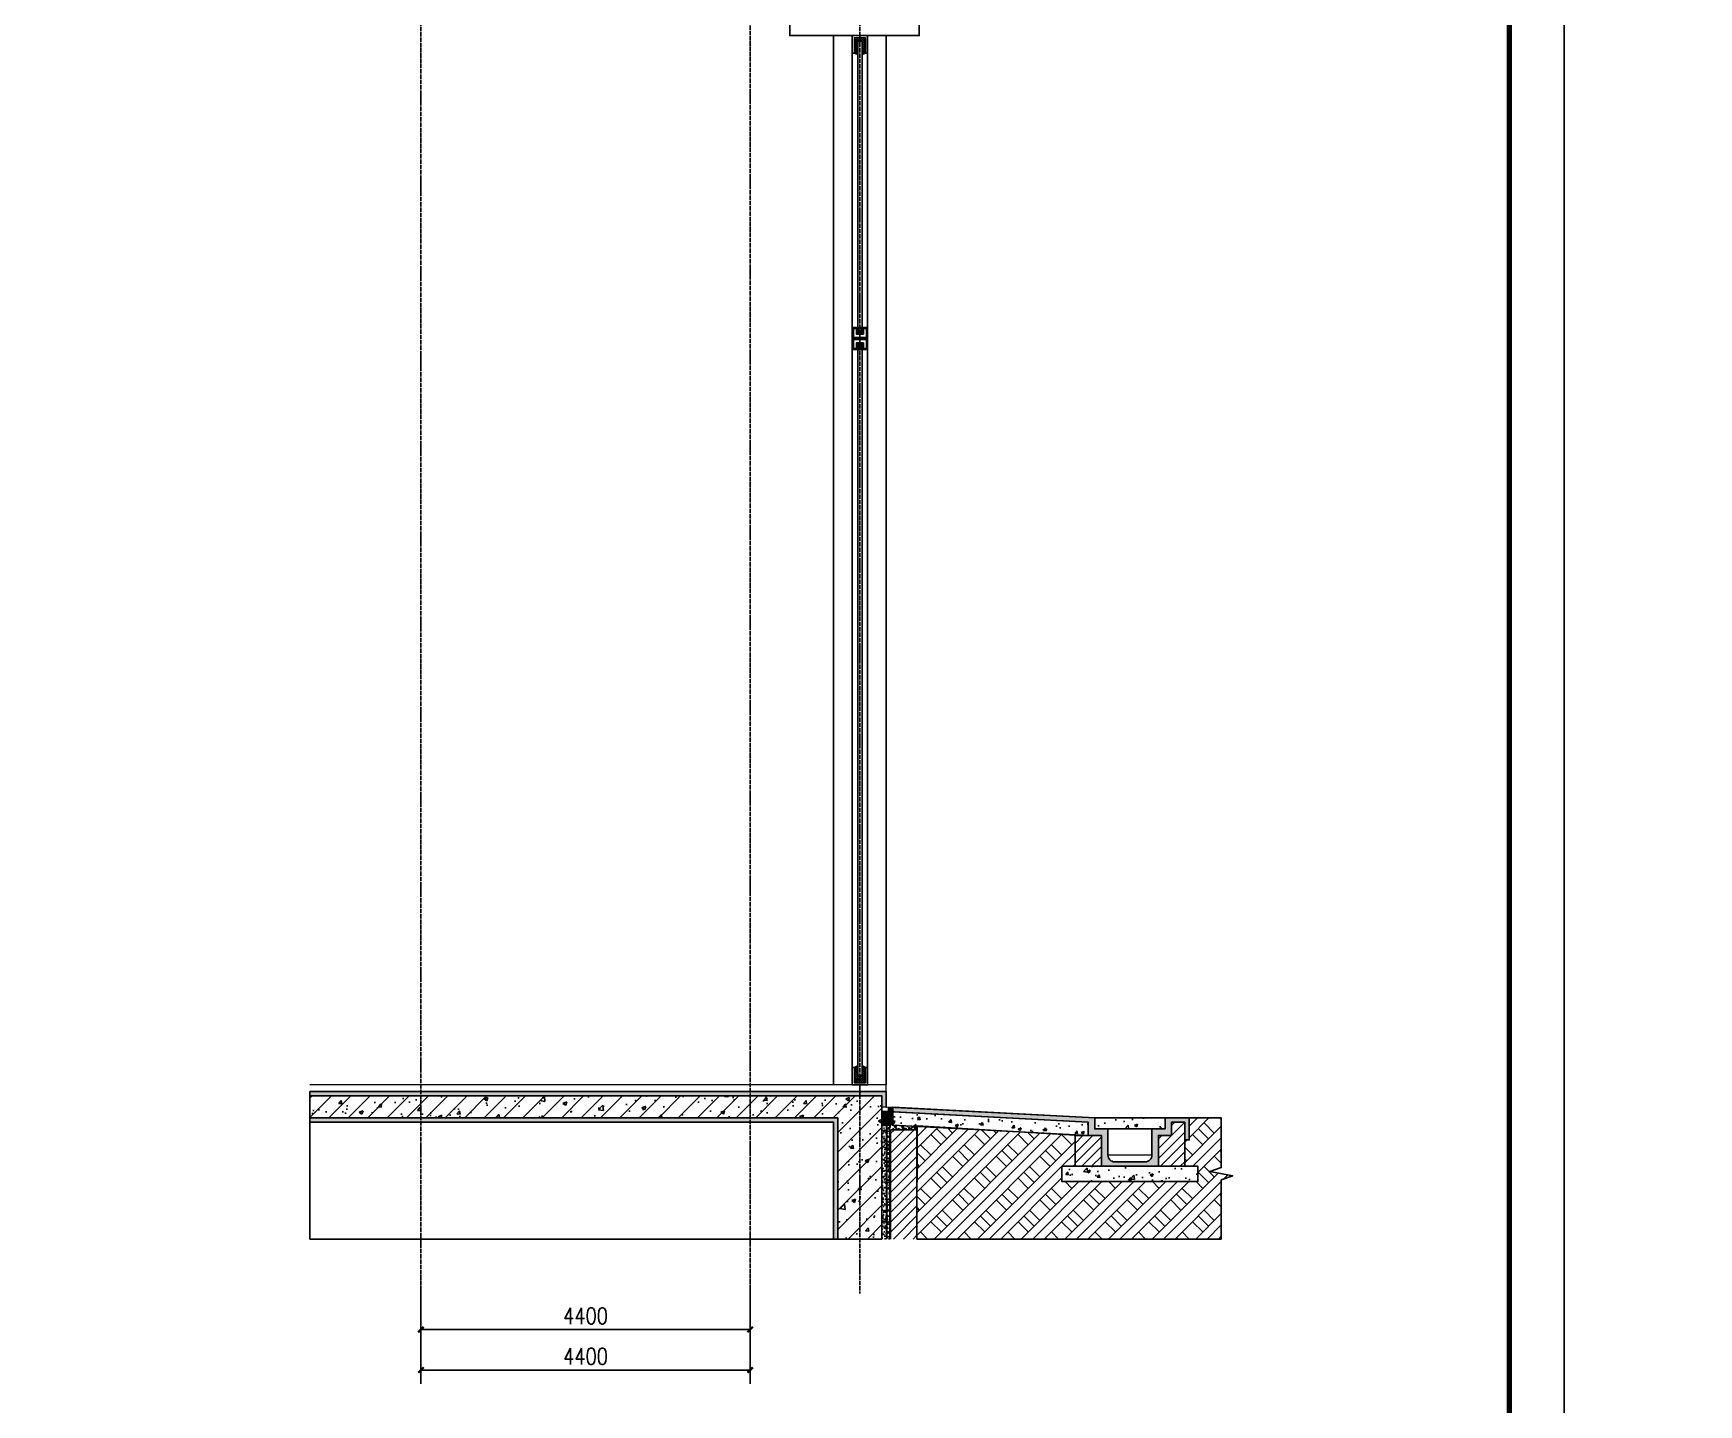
# Model space of a CAD drawing. Extents: x -737978 to 768813, y -372247 to 1140308.
# Drawn here: x -636432 to -628845, y -335367 to -329121 of the extents above; entities that cross this region are included whole.
import ezdxf

# ---------------------------------------------------------------- set-up
doc = ezdxf.new("R2010")
doc.units = 0
doc.header["$LTSCALE"] = 10
doc.header["$MEASUREMENT"] = 0
doc.linetypes.add('DOTE', pattern=[2.42, 2, -0.2, 0.02, -0.2])
doc.layers.get('0').update_dxf_attribs({"linetype": 'CONTINUOUS'})
doc.layers.get('Defpoints').update_dxf_attribs({"linetype": 'CONTINUOUS'})
for name, color, linetype in [('0-填充边线', 7, 'CONTINUOUS'), ('DOTE', 1, 'DOTE'), ('J-COLU-梁柱', 30, 'CONTINUOUS'), ('J-DOOR-窗', 126, 'CONTINUOUS'), ('J-SECT-剖面看线', 253, 'CONTINUOUS'), ('J-WALL-墙体', 9, 'CONTINUOUS'), ('PUB_DIM', 3, 'CONTINUOUS'), ('PUB_TITLE', 4, 'CONTINUOUS'), ('填充', 8, 'CONTINUOUS')]:
    doc.layers.add(name, color=color, linetype=linetype)
doc.layers.add('粉刷层', color=8, linetype='CONTINUOUS', lineweight=5)
doc.styles.add('_TCH_DIM_T3', font='SIMPLEX.shx', dxfattribs={"width": 0.8, "bigfont": 'GBCBIG.shx'})
doc.dimstyles.new('_TCH_ARCH&&25', dxfattribs={"dimtxt": 74.375, "dimasz": 25, "dimexe": 62.5, "dimexo": 75, "dimgap": 25, "dimtad": 1, "dimdec": 0, "dimzin": 0, "dimdsep": 46, "dimtxsty": '_TCH_DIM_T3', "dimblk": 'ARCHTICK', "dimcen": 0.09, "dimclrt": 7, "dimazin": 2, "dimtfac": 1, "dimtdec": 0, "dimtix": 1, "dimtmove": 2, "dimatfit": 3, "dimfxl": 1, "dimtolj": 1, "dimtzin": 0, "dimarcsym": 0})
pattern_1 = [(37.5, (-1552283.61, 158894.925), (-0.78741698, 24.0852971), [0, -19, 0, -21.25, 0, -20.3125]), (7.5, (-1552283.61, 158894.925), (22.1222088, 35.2768258), [0, -10.25, 0, -17.125, 0, -6.5625]), (327.5, (-1552298.985, 158894.925), (38.92677327, 0.07073817), [0, -6.25, 0, -22.5, 0, -29.375]), (317.5, (-1552298.985, 158894.925), (37.5765826, 10.9709446), [0, -3.125, 0, -14.75, 0, -16.875])]
pattern_2 = [(135, (-366204.751, -381904.6204), (4.49012806, 4.49012806), []), (45, (-366204.751, -381904.6204), (4.49012806, -4.49012806), [])]
pattern_3 = [(50, (-1062011.8, -303186.35), (143.452037, -12.550427), [15, -165]), (355, (-1062011.8, -303186.35), (-27.750267, 150.438427), [12, -132]), (100.4514, (-1061999.84, -303187.4), (115.701876, 137.88791), [12.74804, -140.22842]), (46.1842, (-1062011.8, -303146.35), (213.44821, -33.1038), [22.5, -247.5]), (96.6356, (-1061994, -303149.11), (186.93254, 194.82357), [19.12206, -210.3426]), (351.1842, (-1062011.8, -303146.35), (186.93239, 194.82372), [18, -198]), (21, (-1061991.8, -303156.35), (119.38141, -80.523778), [15, -165]), (326, (-1061991.8, -303156.35), (48.663066, 145.03001), [12, -132]), (71.4514, (-1061981.85, -303163.06), (168.044526, 64.5061), [12.74804, -140.22842]), (37.5, (-1062011.796, -303186.35), (2.431971, 66.578771), [0, -130.4, 0, -134, 0, -132.5]), (7.5, (-1062011.796, -303186.35), (52.613907, 78.882342), [0, -76.4, 0, -127.4, 0, -50.5]), (327.5, (-1062056.396, -303186.35), (106.764487, -4.5109743), [0, -50, 0, -156, 0, -207]), (317.5, (-1062076.4, -303186.35), (116.637234, 20.020996), [0, -65, 0, -103.6, 0, -147])]
pattern_4 = [(45, (-1062011.796, -303186.352), (-22.4506403, 22.4506403), [])]
pattern_5 = [(135, (-366204.7514, -381904.6204), (4.49012806, 4.49012806), []), (45, (-366204.7514, -381904.6204), (4.49012806, -4.49012806), [])]

# ---------------------------------------------------------------- blocks, each defined once
blk = doc.blocks.new('_ArchTick')
at = {"color": 0, "linetype": 'ByBlock', "const_width": 0.4}
blk.add_lwpolyline([(-0.5, -0.5), (0.5, 0.5)], dxfattribs=at)
blk = doc.blocks.new('*D63')
at = {"layer": 'Defpoints', "color": 0, "transparency": 16777216}
for p in [(-634666.4, -334762.4), (-633166.4, -334762.4), (-633166.4, -335024.9)]:
    blk.add_point(p, dxfattribs=at)
at = {"layer": 'PUB_DIM', "color": 0, "lineweight": -2, "transparency": 16777216}
for p, q in [((-634666.4, -334837.4), (-634666.4, -335087.4)), ((-633166.4, -334837.4), (-633166.4, -335087.4)), ((-634666.4, -335024.9), (-633166.4, -335024.9))]:
    blk.add_line(p, q, dxfattribs=at)
at = {"layer": 'PUB_DIM', "color": 0, "lineweight": -2, "transparency": 16777216, "xscale": 25, "yscale": 25, "zscale": 25, "rotation": 180}
blk.add_blockref('_ArchTick', (-634666.4, -335024.9), dxfattribs=at)
at = {"layer": 'PUB_DIM', "color": 0, "lineweight": -2, "transparency": 16777216, "xscale": 25, "yscale": 25, "zscale": 25}
blk.add_blockref('_ArchTick', (-633166.4, -335024.9), dxfattribs=at)
at = {"layer": 'PUB_DIM', "color": 7, "transparency": 16777216, "insert": (-633916.4, -334962.7), "char_height": 74.38, "attachment_point": 5, "style": '_TCH_DIM_T3'}
blk.add_mtext('\\A1;4400', dxfattribs=at)
blk = doc.blocks.new('*D64')
at = {"layer": 'Defpoints', "color": 0, "transparency": 16777216}
for p in [(-634666.4, -334946.7), (-633166.4, -334946.7), (-633166.4, -335209.2)]:
    blk.add_point(p, dxfattribs=at)
at = {"layer": 'PUB_DIM', "color": 0, "lineweight": -2, "transparency": 16777216}
for p, q in [((-634666.4, -335021.7), (-634666.4, -335271.7)), ((-633166.4, -335021.7), (-633166.4, -335271.7)), ((-634666.4, -335209.2), (-633166.4, -335209.2))]:
    blk.add_line(p, q, dxfattribs=at)
at = {"layer": 'PUB_DIM', "color": 0, "lineweight": -2, "transparency": 16777216, "xscale": 25, "yscale": 25, "zscale": 25, "rotation": 180}
blk.add_blockref('_ArchTick', (-634666.4, -335209.2), dxfattribs=at)
at = {"layer": 'PUB_DIM', "color": 0, "lineweight": -2, "transparency": 16777216, "xscale": 25, "yscale": 25, "zscale": 25}
blk.add_blockref('_ArchTick', (-633166.4, -335209.2), dxfattribs=at)
at = {"layer": 'PUB_DIM', "color": 7, "transparency": 16777216, "insert": (-633916.4, -335147), "char_height": 74.38, "attachment_point": 5, "style": '_TCH_DIM_T3'}
blk.add_mtext('\\A1;4400', dxfattribs=at)

msp = doc.modelspace()

# ---------------------------------------------------------------- hatches: boundary and pattern name
h = msp.add_hatch()
h.set_pattern_fill('ANSI37', color=256, scale=3)
h.set_pattern_definition([(45, (-644547.9426, -227165.0337), (-3.36759605, 3.36759605), []), (135, (-644547.9426, -227165.0337), (-3.36759605, -3.36759605), [])])
h.paths.add_polyline_path([(-632566.4, -334030.9), (-632516.4, -334032.7), (-632516.4, -334094.9), (-632566.4, -334093.2)])
h = msp.add_hatch()
h.set_pattern_fill('ANSI37', color=256)
h.set_pattern_definition([(45, (-644547.9426, -227165.0337), (-1.122532015, 1.122532015), []), (135, (-644547.9426, -227165.0337), (-1.122532015, -1.122532015), [])])
h.paths.add_polyline_path([(-632516.4, -334032.7), (-632536.3, -334032), (-632536.3, -334011.9), (-632516.4, -334012.6)])
at = {"layer": 'J-DOOR-窗'}
h = msp.add_hatch(dxfattribs=at)
h.set_pattern_fill('ANSI37', color=126, scale=4, style=0)
h.set_pattern_definition(pattern_2)
h.paths.add_polyline_path([(-632676.4, -329155.9), (-632656.4, -329155.9), (-632656.4, -329210.9), (-632656.4, -329217.9), (-632641.4, -329210.9), (-632641.4, -329140.9), (-632691.4, -329140.9), (-632691.4, -329210.9), (-632676.4, -329217.9), (-632676.4, -329210.9)])
h = msp.add_hatch(dxfattribs=at)
h.set_pattern_fill('ANSI37', color=126, scale=4, style=0)
h.set_pattern_definition(pattern_2)
h.paths.add_polyline_path([(-632676.4, -329155.9), (-632656.4, -329155.9), (-632656.4, -329210.9), (-632656.4, -329217.9), (-632641.4, -329210.9), (-632641.4, -329140.9), (-632691.4, -329140.9), (-632691.4, -329210.9), (-632676.4, -329217.9), (-632676.4, -329210.9)])
h = msp.add_hatch(dxfattribs=at)
h.set_pattern_fill('ANSI37', color=126, scale=4, style=0)
h.set_pattern_definition(pattern_2)
h.paths.add_polyline_path([(-632676.4, -329155.9), (-632656.4, -329155.9), (-632656.4, -329210.9), (-632656.4, -329217.9), (-632641.4, -329210.9), (-632641.4, -329140.9), (-632691.4, -329140.9), (-632691.4, -329210.9), (-632676.4, -329217.9), (-632676.4, -329210.9)])
h = msp.add_hatch(dxfattribs=at)
h.set_pattern_fill('ANSI37', color=126, scale=4, style=0)
h.set_pattern_definition(pattern_5)
h.paths.add_polyline_path([(-632676.4, -329155.9), (-632656.4, -329155.9), (-632656.4, -329210.9), (-632656.4, -329217.9), (-632641.4, -329210.9), (-632641.4, -329140.9), (-632691.4, -329140.9), (-632691.4, -329210.9), (-632676.4, -329217.9), (-632676.4, -329210.9)])
h = msp.add_hatch(dxfattribs=at)
h.set_pattern_fill('ANSI37', color=126, scale=4, style=0)
h.set_pattern_definition(pattern_5)
h.paths.add_polyline_path([(-632676.4, -329155.9), (-632656.4, -329155.9), (-632656.4, -329210.9), (-632656.4, -329217.9), (-632641.4, -329210.9), (-632641.4, -329140.9), (-632691.4, -329140.9), (-632691.4, -329210.9), (-632676.4, -329217.9), (-632676.4, -329210.9)])
h = msp.add_hatch(dxfattribs=at)
h.set_pattern_fill('ANSI37', color=126, scale=4, style=0)
h.set_pattern_definition(pattern_5)
h.paths.add_polyline_path([(-632676.4, -329155.9), (-632656.4, -329155.9), (-632656.4, -329210.9), (-632656.4, -329217.9), (-632641.4, -329210.9), (-632641.4, -329140.9), (-632691.4, -329140.9), (-632691.4, -329210.9), (-632676.4, -329217.9), (-632676.4, -329210.9)])
h = msp.add_hatch(dxfattribs=at)
h.set_pattern_fill('ANSI37', color=126, scale=4, style=0)
h.set_pattern_definition([(225, (-366204.751, -281137.158), (4.49012806, -4.49012806), []), (315, (-366204.751, -281137.158), (4.49012806, 4.49012806), [])])
h.paths.add_polyline_path([(-632676.4, -333885.9), (-632676.4, -333830.9), (-632676.4, -333823.9), (-632691.4, -333830.9), (-632691.4, -333900.9), (-632641.4, -333900.9), (-632641.4, -333830.9), (-632656.4, -333823.9), (-632656.4, -333830.9), (-632656.4, -333885.9)])
at = {"layer": '填充'}
h = msp.add_hatch(dxfattribs=at)
h.set_pattern_fill('砂灰土', color=256, scale=6.25, style=0)
h.set_pattern_definition(pattern_1)
h.paths.add_polyline_path([(-632566.4, -334010.9), (-632566.4, -333960.9), (-635172.2, -333960.9), (-635172.2, -333940.9), (-632546.4, -333940.9), (-632546.4, -334011.6)])
h = msp.add_hatch(dxfattribs=at)
h.set_pattern_fill('钢筋混凝土', color=256, scale=25, style=0)
h.set_pattern_definition([(45, (-1060411.796, -302330.723), (-44.194174, 44.194174), []), (50, (-1060411.8, -302330.72), (179.315046, -15.688034), [18.75, -206.25]), (355, (-1060411.8, -302330.72), (-34.68783, 188.04803), [15, -165]), (100.4514, (-1060396.85, -302332.03), (144.627345, 172.359886), [15.93505, -175.28553]), (46.1842, (-1060411.8, -302280.72), (266.81026, -41.37975), [28.125, -309.375]), (96.6356, (-1060389.56, -302284.17), (233.66568, 243.52947), [23.90257, -262.92825]), (351.1842, (-1060411.8, -302280.72), (233.66549, 243.52965), [22.5, -247.5]), (21, (-1060386.8, -302293.22), (149.226763, -100.654723), [18.75, -206.25]), (326, (-1060386.8, -302293.22), (60.82883, 181.28751), [15, -165]), (71.4514, (-1060374.36, -302301.61), (210.05566, 80.632624), [15.93505, -175.28553]), (37.5, (-1060411.796, -302330.723), (3.039964, 83.223463), [0, -163, 0, -167.5, 0, -165.625]), (7.5, (-1060411.8, -302330.72), (65.767384, 98.602928), [0, -95.5, 0, -159.25, 0, -63.125]), (327.5, (-1060467.546, -302330.723), (133.455609, -5.638718), [0, -62.5, 0, -195, 0, -258.75]), (317.5, (-1060492.55, -302330.72), (145.796542, 25.026246), [0, -81.25, 0, -129.5, 0, -183.75])])
h.paths.add_polyline_path([(-632566.4, -333960.9), (-635172.2, -333960.9), (-635172.2, -334060.9), (-632766.4, -334060.9), (-632766.4, -334612.6), (-632566.4, -334612.6)])
h = msp.add_hatch(dxfattribs=at)
h.set_pattern_fill('砂灰土', color=256, scale=6.25, style=0)
h.set_pattern_definition(pattern_1)
h.paths.add_polyline_path([(-632786.4, -334612.6), (-632786.4, -334080.9), (-635172.2, -334080.9), (-635172.2, -334060.9), (-632766.4, -334060.9), (-632766.4, -334612.6)])
h = msp.add_hatch(dxfattribs=at)
h.set_pattern_fill('砂灰土', color=256, scale=5, style=0)
h.set_pattern_definition([(37.5, (-1061511.796, -303186.352), (-0.6299336, 19.2682377), [0, -15.2, 0, -17, 0, -16.25]), (7.5, (-1061511.796, -303186.352), (17.697767, 28.2214607), [0, -8.2, 0, -13.7, 0, -5.25]), (327.5, (-1061524.096, -303186.352), (31.1414186, 0.05659054), [0, -5, 0, -18, 0, -23.5]), (317.5, (-1061524.096, -303186.352), (30.061266, 8.7767556), [0, -2.5, 0, -11.8, 0, -13.5])])
edge = h.paths.add_edge_path()
edge.add_line((-631566.4, -334110.9), (-631536.4, -334110.9))
edge.add_line((-631536.4, -334110.9), (-631536.4, -334230.9))
edge.add_arc((-631506.4, -334230.9), 30, 180, 270)
edge.add_line((-631506.4, -334260.9), (-631366.4, -334260.9))
edge.add_arc((-631366.4, -334230.9), 30, 270, 360)
edge.add_line((-631336.4, -334230.9), (-631336.4, -334110.9))
edge.add_line((-631336.4, -334110.9), (-631276.4, -334110.9))
edge.add_line((-631276.4, -334110.9), (-631276.4, -334060.9))
edge.add_line((-631276.4, -334060.9), (-631166.4, -334060.9))
edge.add_line((-631166.4, -334060.9), (-631166.4, -334160.9))
edge.add_line((-631166.4, -334160.9), (-631186.4, -334160.9))
edge.add_line((-631186.4, -334160.9), (-631186.4, -334080.9))
edge.add_line((-631186.4, -334080.9), (-631246.4, -334080.9))
edge.add_line((-631246.4, -334080.9), (-631246.4, -334140.9))
edge.add_line((-631246.4, -334140.9), (-631306.4, -334140.9))
edge.add_line((-631306.4, -334140.9), (-631306.4, -334280.9))
edge.add_line((-631306.4, -334280.9), (-631566.4, -334280.9))
edge.add_line((-631566.4, -334280.9), (-631566.4, -334140.9))
edge.add_line((-631566.4, -334140.9), (-631626.4, -334140.9))
edge.add_line((-631626.4, -334140.9), (-631626.4, -334080.9))
edge.add_line((-631626.4, -334080.9), (-632516.4, -334032.7))
edge.add_line((-632516.4, -334032.7), (-632516.4, -334012.6))
edge.add_line((-632516.4, -334012.6), (-631596.4, -334060.9))
edge.add_line((-631596.4, -334060.9), (-631596.4, -334110.9))
edge.add_line((-631596.4, -334110.9), (-631566.4, -334110.9))
h = msp.add_hatch(dxfattribs=at)
h.set_pattern_fill('混凝土', color=8, scale=20, style=0)
h.set_pattern_definition([(50, (-1061511.8, -303186.35), (143.452037, -12.550427), [15, -165]), (355, (-1061511.8, -303186.35), (-27.750267, 150.438427), [12, -132]), (100.4514, (-1061499.84, -303187.4), (115.701876, 137.88791), [12.74804, -140.22842]), (46.1842, (-1061511.8, -303146.35), (213.44821, -33.1038), [22.5, -247.5]), (96.6356, (-1061494, -303149.11), (186.93254, 194.82357), [19.12206, -210.3426]), (351.1842, (-1061511.8, -303146.35), (186.93239, 194.82372), [18, -198]), (21, (-1061491.8, -303156.35), (119.38141, -80.523778), [15, -165]), (326, (-1061491.8, -303156.35), (48.663066, 145.03001), [12, -132]), (71.4514, (-1061481.85, -303163.06), (168.044526, 64.5061), [12.74804, -140.22842]), (37.5, (-1061511.796, -303186.35), (2.431971, 66.578771), [0, -130.4, 0, -134, 0, -132.5]), (7.5, (-1061511.796, -303186.35), (52.613907, 78.882342), [0, -76.4, 0, -127.4, 0, -50.5]), (327.5, (-1061556.396, -303186.35), (106.764487, -4.5109743), [0, -50, 0, -156, 0, -207]), (317.5, (-1061576.4, -303186.35), (116.637234, 20.020996), [0, -65, 0, -103.6, 0, -147])])
h.paths.add_polyline_path([(-631626.4, -334080.9), (-632516.4, -334032.7), (-632516.4, -334093.6), (-631626.4, -334140.9)])
h = msp.add_hatch(dxfattribs=at)
h.set_pattern_fill('夯实土壤', color=8, scale=25, style=0)
h.set_pattern_definition([(45, (-1061482.3, -303186.35), (-99.348503, 99.348503), []), (45, (-1061429.8, -303186.35), (-99.348503, 99.348503), []), (45, (-1061377.3, -303186.35), (-99.348503, 99.348503), []), (135, (-1061482.3, -303186.35), (-99.348503, -99.348503), [66.25, -74.25]), (135, (-1061456.05, -303160.1), (-99.348503, -99.348503), [66.25, -74.25]), (135, (-1061429.8, -303133.85), (-99.348503, -99.348503), [66.25, -74.25])])
h.paths.add_polyline_path([(-631166.4, -334060.9), (-631020.1, -334060.9), (-631020.1, -334286.9), (-631072.6, -334305.5), (-630967.6, -334324.1), (-631020.1, -334343.2), (-631020.1, -334612.6), (-632406.4, -334612.6), (-632406.2, -334097.3), (-631686.4, -334138.8), (-631686.4, -334280.9), (-631746.4, -334280.9), (-631746.4, -334350.9), (-631126.4, -334350.9), (-631126.4, -334280.9), (-631186.4, -334280.9), (-631186.4, -334160.9), (-631166.4, -334160.9)])
h = msp.add_hatch(dxfattribs=at)
h.set_pattern_fill('混凝土', color=8, scale=20, style=0)
h.set_pattern_definition(pattern_3)
h.paths.add_polyline_path([(-631276.4, -334060.9), (-631596.4, -334060.9), (-631596.4, -334110.9), (-631276.4, -334110.9)])
h = msp.add_hatch(dxfattribs=at)
h.set_pattern_fill('砂灰土', color=256, scale=5, style=0)
h.set_pattern_definition([(37.5, (-633740.445, -241274.457), (-0.6299336, 19.2682377), [0, -15.2, 0, -17, 0, -16.25]), (7.5, (-633740.445, -241274.457), (17.697767, 28.221461), [0, -8.2, 0, -13.7, 0, -5.25]), (327.5, (-633752.745, -241274.457), (31.1414186, 0.0565905), [0, -5, 0, -18, 0, -23.5]), (317.5, (-633752.745, -241274.457), (30.061266, 8.776756), [0, -2.5, 0, -11.8, 0, -13.5])])
h.paths.add_polyline_path([(-632566.4, -334093.2), (-632546.4, -334093.2), (-632546.4, -334612.6), (-632566.4, -334612.6)])
h = msp.add_hatch(dxfattribs=at)
h.set_pattern_fill('砂灰土', color=256, scale=5, style=0)
h.set_pattern_definition([(37.5, (-644547.943, -227165.034), (-0.6299336, 19.2682377), [0, -15.2, 0, -17, 0, -16.25]), (7.5, (-644547.943, -227165.034), (17.697767, 28.2214607), [0, -8.2, 0, -13.7, 0, -5.25]), (327.5, (-644560.243, -227165.034), (31.1414186, 0.0565905), [0, -5, 0, -18, 0, -23.5]), (317.5, (-644560.243, -227165.034), (30.061266, 8.7767556), [0, -2.5, 0, -11.8, 0, -13.5])])
h.paths.add_polyline_path([(-632526.4, -334114.9), (-632526.4, -334612.6), (-632546.4, -334612.6), (-632546.4, -334093.2), (-632526.4, -334093.2), (-632406.4, -334099.9), (-632406.4, -334114.9)])
h = msp.add_hatch(dxfattribs=at)
h.set_pattern_fill('ANSI31', color=8, scale=20, style=0)
h.set_pattern_definition([(45, (-644547.943, -227165.034), (-22.45064, 22.45064), [])])
h.paths.add_polyline_path([(-632526.4, -334114.9), (-632406.4, -334114.9), (-632406.4, -334612.6), (-632526.4, -334612.6)])
h = msp.add_hatch(dxfattribs=at)
h.set_pattern_fill('ANSI31', color=8, scale=20, style=0)
h.set_pattern_definition(pattern_4)
h.paths.add_polyline_path([(-631566.4, -334140.9), (-631686.4, -334140.9), (-631686.4, -334280.9), (-631566.4, -334280.9)])
h = msp.add_hatch(dxfattribs=at)
h.set_pattern_fill('ANSI31', color=8, scale=20, style=0)
h.set_pattern_definition(pattern_4)
h.paths.add_polyline_path([(-631186.4, -334080.9), (-631246.4, -334080.9), (-631246.4, -334140.9), (-631306.4, -334140.9), (-631306.4, -334280.9), (-631186.4, -334280.9)])
h = msp.add_hatch(dxfattribs=at)
h.set_pattern_fill('混凝土', color=8, scale=20, style=0)
h.set_pattern_definition(pattern_3)
h.paths.add_polyline_path([(-631126.4, -334280.9), (-631746.4, -334280.9), (-631746.4, -334350.9), (-631126.4, -334350.9)])

# ---------------------------------------------------------------- linework, layer by layer
for points in [[(-632536.4, -334032), (-632536.4, -334011.9)], [(-632516.4, -334035.1), (-632516.4, -334015.1)], [(-632516.4, -334094.9), (-632516.4, -334035.1)], [(-632526.4, -334093.2), (-632566.4, -334093.2)]]:
    msp.add_lwpolyline(points)
at = {"const_width": 4}
for points in [[(-632541.4, -334093.2), (-632541.4, -334612.6)], [(-632532.4, -334093.2), (-632532.4, -334612.6)]]:
    msp.add_lwpolyline(points, dxfattribs=at)
at = {"layer": '0-填充边线'}
msp.add_lwpolyline([(-632396.4, -328940.9), (-632396.4, -329130.9), (-632986.4, -329130.9), (-632986.4, -328630.9)], dxfattribs=at)
at = {"layer": '0-填充边线', "color": 8}
for points in [[(-632566.4, -334010.9), (-632566.4, -333960.9), (-635172.2, -333960.9), (-635172.2, -333940.9), (-632546.4, -333940.9), (-632546.4, -334011.6)], [(-632786.4, -334612.6), (-632786.4, -334080.9), (-635172.2, -334080.9), (-635172.2, -334060.9), (-632766.4, -334060.9), (-632766.4, -334612.6)], [(-631166.4, -334060.9), (-631020.1, -334060.9), (-631020.1, -334286.9), (-631072.6, -334305.5), (-630967.6, -334324.1), (-631020.1, -334343.2), (-631020.1, -334612.6), (-632406.4, -334612.6), (-632406.2, -334097.3), (-631686.4, -334138.8), (-631686.4, -334280.9), (-631746.4, -334280.9), (-631746.4, -334350.9), (-631126.4, -334350.9), (-631126.4, -334280.9), (-631186.4, -334280.9), (-631186.4, -334160.9), (-631166.4, -334160.9)]]:
    msp.add_lwpolyline(points, close=True, dxfattribs=at)
msp.add_lwpolyline([(-631566.4, -334110.9), (-631536.4, -334110.9), (-631536.4, -334230.9, 0.414214), (-631506.4, -334260.9), (-631366.4, -334260.9, 0.414214), (-631336.4, -334230.9), (-631336.4, -334110.9), (-631276.4, -334110.9), (-631276.4, -334060.9), (-631166.4, -334060.9), (-631166.4, -334160.9), (-631186.4, -334160.9), (-631186.4, -334080.9), (-631246.4, -334080.9), (-631246.4, -334140.9), (-631306.4, -334140.9), (-631306.4, -334280.9), (-631566.4, -334280.9), (-631566.4, -334140.9), (-631626.4, -334140.9), (-631626.4, -334080.9), (-632516.4, -334032.7), (-632516.4, -334012.6), (-631596.4, -334060.9), (-631596.4, -334110.9)], format="xyb", close=True, dxfattribs=at)
at = {"layer": 'DOTE'}
for points in [[(-634666.4, -303753.5), (-634666.4, -334902.1)], [(-633166.4, -303723.2), (-633166.4, -334860.4)], [(-632666.4, -303729.8), (-632666.4, -334860.4)]]:
    msp.add_lwpolyline(points, dxfattribs=at)
at = {"layer": 'J-COLU-梁柱'}
msp.add_lwpolyline([(-632566.4, -333960.9), (-632566.4, -333960.9), (-635172.2, -333960.9), (-635172.2, -334060.9), (-632766.4, -334060.9), (-632766.4, -334612.6), (-632566.4, -334612.6), (-632566.4, -333960.9)], dxfattribs=at)
at = {"layer": 'J-DOOR-窗', "color": 126}
for points in [[(-632631.4, -329210.9), (-632631.4, -329130.9), (-632701.4, -329130.9), (-632701.4, -329210.9), (-632691.4, -329210.9), (-632676.4, -329217.9), (-632676.4, -329210.9), (-632676.4, -329155.9), (-632656.4, -329155.9), (-632656.4, -329210.9), (-632656.4, -329217.9), (-632641.4, -329210.9)], [(-632631.4, -329210.9), (-632631.4, -329130.9), (-632701.4, -329130.9), (-632701.4, -329210.9), (-632691.4, -329210.9), (-632676.4, -329217.9), (-632676.4, -329210.9), (-632676.4, -329155.9), (-632656.4, -329155.9), (-632656.4, -329210.9), (-632656.4, -329217.9), (-632641.4, -329210.9)], [(-632631.4, -329210.9), (-632631.4, -329130.9), (-632701.4, -329130.9), (-632701.4, -329210.9), (-632691.4, -329210.9), (-632676.4, -329217.9), (-632676.4, -329210.9), (-632676.4, -329155.9), (-632656.4, -329155.9), (-632656.4, -329210.9), (-632656.4, -329217.9), (-632641.4, -329210.9)], [(-632631.4, -329210.9), (-632631.4, -329130.9), (-632701.4, -329130.9), (-632701.4, -329210.9), (-632691.4, -329210.9), (-632676.4, -329217.9), (-632676.4, -329210.9), (-632676.4, -329155.9), (-632656.4, -329155.9), (-632656.4, -329210.9), (-632656.4, -329217.9), (-632641.4, -329210.9)], [(-632631.4, -329210.9), (-632631.4, -329130.9), (-632701.4, -329130.9), (-632701.4, -329210.9), (-632691.4, -329210.9), (-632676.4, -329217.9), (-632676.4, -329210.9), (-632676.4, -329155.9), (-632656.4, -329155.9), (-632656.4, -329210.9), (-632656.4, -329217.9), (-632641.4, -329210.9)], [(-632631.4, -329210.9), (-632631.4, -329130.9), (-632701.4, -329130.9), (-632701.4, -329210.9), (-632691.4, -329210.9), (-632676.4, -329217.9), (-632676.4, -329210.9), (-632676.4, -329155.9), (-632656.4, -329155.9), (-632656.4, -329210.9), (-632656.4, -329217.9), (-632641.4, -329210.9)], [(-632631.4, -333830.9), (-632631.4, -333910.9), (-632701.4, -333910.9), (-632701.4, -333830.9), (-632691.4, -333830.9), (-632676.4, -333823.9), (-632676.4, -333830.9), (-632676.4, -333885.9), (-632656.4, -333885.9), (-632656.4, -333830.9), (-632656.4, -333823.9), (-632641.4, -333830.9)]]:
    msp.add_lwpolyline(points, close=True, dxfattribs=at)
for points in [[(-632691.4, -329210.9), (-632691.4, -329140.9), (-632641.4, -329140.9), (-632641.4, -329210.9)], [(-632691.4, -329210.9), (-632691.4, -329140.9), (-632641.4, -329140.9), (-632641.4, -329210.9)], [(-632691.4, -329210.9), (-632691.4, -329140.9), (-632641.4, -329140.9), (-632641.4, -329210.9)], [(-632691.4, -329210.9), (-632691.4, -329140.9), (-632641.4, -329140.9), (-632641.4, -329210.9)], [(-632691.4, -329210.9), (-632691.4, -329140.9), (-632641.4, -329140.9), (-632641.4, -329210.9)], [(-632691.4, -329210.9), (-632691.4, -329140.9), (-632641.4, -329140.9), (-632641.4, -329210.9)], [(-632701.4, -333830.9), (-632701.4, -329210.9)], [(-632676.4, -329217.9), (-632676.4, -330485.9)], [(-632656.4, -329217.9), (-632656.4, -330485.9)], [(-632631.4, -333830.9), (-632631.4, -329210.9)], [(-632676.4, -330535.9), (-632676.4, -333823.9)], [(-632656.4, -330535.9), (-632656.4, -333823.9)], [(-632691.4, -333830.9), (-632691.4, -333900.9), (-632641.4, -333900.9), (-632641.4, -333830.9)], [(-632656.4, -333885.9), (-632676.4, -333865.9), (-632656.4, -333865.9), (-632676.4, -333885.9)]]:
    msp.add_lwpolyline(points, dxfattribs=at)
at = {"layer": 'J-DOOR-窗'}
for points in [[(-632701.4, -330510.9), (-632631.4, -330510.9), (-632631.4, -330460.9), (-632655.4, -330460.9), (-632655.4, -330485.9), (-632661.4, -330485.9), (-632661.4, -330460.9), (-632671.4, -330460.9), (-632671.4, -330485.9), (-632677.3, -330485.9), (-632677.3, -330460.9), (-632701.4, -330460.9), (-632701.4, -330510.9)], [(-632701.4, -330510.9), (-632631.4, -330510.9), (-632631.4, -330560.9), (-632655.4, -330560.9), (-632655.4, -330535.9), (-632661.4, -330535.9), (-632661.4, -330560.9), (-632671.4, -330560.9), (-632671.4, -330535.9), (-632677.3, -330535.9), (-632677.3, -330560.9), (-632701.4, -330560.9), (-632701.4, -330510.9)]]:
    msp.add_lwpolyline(points, dxfattribs=at)
for points in [[(-632696.4, -330505.9), (-632636.4, -330505.9), (-632636.4, -330465.9), (-632650.4, -330465.9), (-632650.4, -330490.9), (-632666.4, -330490.9), (-632666.4, -330490.9), (-632682.3, -330490.9), (-632682.3, -330465.9), (-632696.4, -330465.9)], [(-632696.4, -330515.9), (-632636.4, -330515.9), (-632636.4, -330555.9), (-632650.4, -330555.9), (-632650.4, -330530.9), (-632666.4, -330530.9), (-632666.4, -330530.9), (-632682.3, -330530.9), (-632682.3, -330555.9), (-632696.4, -330555.9)]]:
    msp.add_lwpolyline(points, close=True, dxfattribs=at)
at = {"layer": 'J-SECT-剖面看线'}
for points in [[(-632786.4, -329130.9), (-632786.4, -333910.9)], [(-632546.4, -329130.9), (-632546.4, -333910.9)]]:
    msp.add_lwpolyline(points, dxfattribs=at)
at = {"layer": 'J-WALL-墙体'}
for p, q in [((-632566.4, -334030.9), (-631626.4, -334080.9)), ((-631596.4, -334110.9), (-631596.4, -334060.9)), ((-631626.4, -334080.9), (-631626.4, -334140.9)), ((-632406.4, -334280.9), (-632406.4, -334350.9))]:
    msp.add_line(p, q, dxfattribs=at)
for points in [[(-632516.4, -334010.9), (-632516.4, -334094.9)], [(-632526.4, -334114.9), (-632526.4, -334612.6)], [(-632406.4, -334114.9), (-632526.4, -334114.9)], [(-632406.4, -334114.9), (-632406.4, -334612.6)], [(-631626.4, -334140.9), (-631626.4, -334080.9)]]:
    msp.add_lwpolyline(points, dxfattribs=at)
for points in [[(-631626.4, -334080.9), (-632516.4, -334032.7), (-632516.4, -334093.6), (-631626.4, -334140.9)], [(-631276.4, -334060.9), (-631596.4, -334060.9), (-631596.4, -334110.9), (-631276.4, -334110.9)], [(-631566.4, -334140.9), (-631686.4, -334140.9), (-631686.4, -334280.9), (-631566.4, -334280.9)], [(-631186.4, -334080.9), (-631246.4, -334080.9), (-631246.4, -334140.9), (-631306.4, -334140.9), (-631306.4, -334280.9), (-631186.4, -334280.9)], [(-631126.4, -334280.9), (-631746.4, -334280.9), (-631746.4, -334350.9), (-631126.4, -334350.9)]]:
    msp.add_lwpolyline(points, close=True, dxfattribs=at)
at = {"layer": 'PUB_TITLE'}
for points in [[(-644307.6, -338662.7), (-629457.6, -338662.7), (-629457.6, -301887.7), (-644307.6, -301887.7)], [(-629457.6, -338662.7), (-587407.6, -338662.7), (-587407.6, -308962.7), (-629457.6, -308962.7)]]:
    msp.add_lwpolyline(points, close=True, dxfattribs=at)
at = {"layer": 'PUB_TITLE', "const_width": 25}
msp.add_lwpolyline([(-644057.6, -338412.7), (-629707.6, -338412.7), (-629707.6, -302512.7), (-644057.6, -302512.7)], close=True, dxfattribs=at)
at = {"layer": '填充', "color": 8}
msp.add_lwpolyline([(-632786.4, -334080.9), (-635172.2, -334080.9), (-635172.2, -334612.6), (-632786.4, -334612.6)], close=True, dxfattribs=at)
at = {"layer": '粉刷层'}
for p in [(-632566.4, -334010.9), (-631596.4, -334060.9)]:
    msp.add_line(p, (-631596.4, -334060.9), dxfattribs=at)
for points in [[(-632546.4, -333940.9), (-632546.4, -333910.9), (-635172.2, -333910.9)], [(-632546.4, -334012.6), (-632546.4, -333940.9), (-635172.2, -333940.9)], [(-631186.4, -334160.9), (-631166.4, -334160.9), (-631166.4, -334060.9), (-631276.4, -334060.9)], [(-631166.4, -334060.9), (-631020.1, -334060.9)], [(-635172.2, -334080.9), (-632786.4, -334080.9), (-632786.4, -334612.6)], [(-632546.4, -334093.2), (-632546.4, -334612.6)], [(-632406.4, -334114.9), (-632406.4, -334103.5)], [(-631336.4, -334230.9), (-631536.4, -334230.9)], [(-632406.4, -334612.6), (-631020.1, -334612.6)]]:
    msp.add_lwpolyline(points, dxfattribs=at)
msp.add_lwpolyline([(-631336.4, -334110.9), (-631336.4, -334230.9, -0.414214), (-631366.4, -334260.9), (-631506.4, -334260.9, -0.414214), (-631536.4, -334230.9), (-631536.4, -334110.9)], format="xyb", dxfattribs=at)

# ---------------------------------------------------------------- dimensions: what is measured, and where the dimension line sits
at = {"layer": 'PUB_DIM'}
for p1, p2, picture, middle in [((-634666.4, -334762.4), (-633166.4, -334762.4), '*D63', (-633916.4, -334962.7)), ((-634666.4, -334946.7), (-633166.4, -334946.7), '*D64', (-633916.4, -335147))]:
    dim = msp.add_aligned_dim(p1=p1, p2=p2, distance=-262.4, text='4400', dimstyle='_TCH_ARCH&&25', dxfattribs=at)
    dim.commit()
    dim.dimension.update_dxf_attribs({"geometry": picture, "text_midpoint": middle})

doc.saveas('drawing.dxf')
